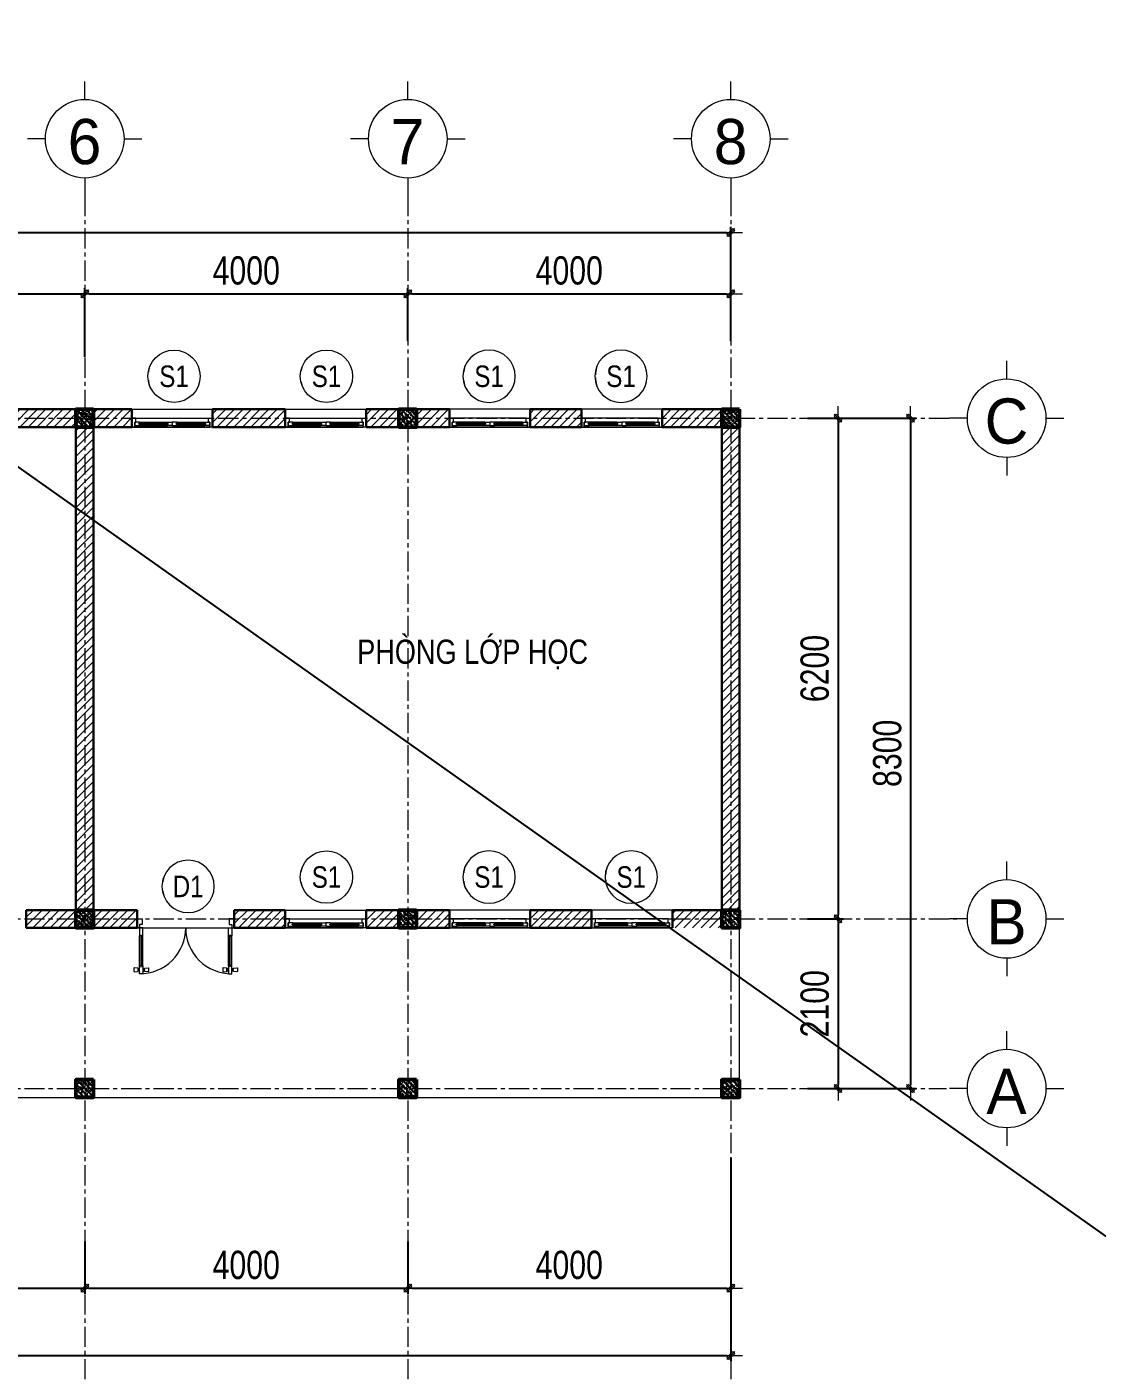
# Model space of a CAD drawing. Header units: millimetres. Extents: x 5243337 to 5938936, y 490824 to 785930.
# Drawn here: x 5713210 to 5726463, y 648536 to 665179 of the extents above; entities that cross this region are included whole.
import ezdxf
from ezdxf.enums import TextEntityAlignment as Align

# ---------------------------------------------------------------- set-up
doc = ezdxf.new("R2010")
doc.units = ezdxf.units.MM
doc.header["$MEASUREMENT"] = 0
doc.header["$PDMODE"] = 32
doc.linetypes.add('ACAD_ISO07W100', pattern=[3, 0, -3])
doc.linetypes.add('CENTER', pattern=[2, 1.25, -0.25, 0.25, -0.25])
doc.layers.get('0').update_dxf_attribs({"lineweight": 0})
doc.layers.get('Defpoints').update_dxf_attribs({"lineweight": 0})
for name, color, linetype, lineweight in [('0.15_Cua', 144, 'Continuous', 15), ('A-WIPEOUT', 254, 'ACAD_ISO07W100', 0), ('cat1', 30, 'Continuous', 50), ('dim', 144, 'Continuous', 13), ('hatch1', 136, 'Continuous', 9), ('LC Dim', 8, 'Continuous', 18), ('LC ISO', 153, 'Continuous', 13), ('LC Net dam 1', 30, 'Continuous', 30), ('LC Net manh', 9, 'Continuous', 5), ('LC Text2', 7, 'Continuous', 25), ('manh1', 67, 'Continuous', 13), ('text', 1, 'Continuous', 20), ('thay1', 63, 'Continuous', 18), ('truc', 76, 'CENTER', 9)]:
    doc.layers.add(name, color=color, linetype=linetype, lineweight=lineweight)
doc.layers.add('KCS_Plotter', color=11, linetype='Continuous', plot=False)
doc.layers.add('KICHTHUOC', color=9, linetype='Continuous')
doc.styles.add('EG Hai', font='VHAVANB.TTF')
doc.styles.add('General text 2', font='arial.ttf')
doc.styles.add('HOATBIF', font='hoatbif.shx', dxfattribs={"width": 0.8})
doc.styles.add('T2', font='VHARIAL.TTF', dxfattribs={"width": 0.8})
doc.dimstyles.new('1-100', dxfattribs={"dimscale": 100, "dimtxt": 2.5, "dimasz": 0.35, "dimexe": 0.5, "dimexo": 0, "dimgap": 0.8, "dimtad": 1, "dimdec": 0, "dimzin": 0, "dimdsep": 46, "dimtxsty": 'HOATBIF', "dimblk1": 'DOT', "dimblk2": 'DOT', "dimsah": 1, "dimcen": -1, "dimdle": 1, "dimclrd": 256, "dimclre": 256, "dimclrt": 4, "dimadec": 3, "dimazin": 2, "dimtfac": 0.333333, "dimtdec": 0, "dimtix": 1, "dimtmove": 2, "dimatfit": 3, "dimldrblk": 'DOT', "dimfxl": 1, "dimtvp": 0.833333, "dimtolj": 1, "dimtzin": 0, "dimarcsym": 0})
pattern_1 = [(45, (-21012.93, -22090.29), (-53.0330086, 53.0330086), [])]

# ---------------------------------------------------------------- blocks, each defined once
blk = doc.blocks.new('c220')
at = {"layer": 'hatch1'}
h = blk.add_hatch(dxfattribs=at)
h.set_pattern_fill('VATLIEU04', color=256, scale=10, pattern_type=2)
h.set_pattern_definition([(50, (-5272447.8, -640396.75), (71.72601826, -6.2752135), [7.5, -82.5]), (355, (-5272447.8, -640396.75), (-13.8751334, 75.2192134), [6, -66]), (100.4514, (-5272441.82, -640397.274), (57.8509382, 68.9439542), [6.374019, -70.1142112]), (46.1842, (-5272447.8, -640376.75), (106.7241049, -16.5519014), [11.25, -123.75]), (96.6356, (-5272438.9, -640378.13), (93.4662706, 97.411787), [9.5610288, -105.1713]), (351.1842, (-5272447.8, -640376.75), (93.4661945, 97.41186), [9, -99]), (21, (-5272437.8, -640381.75), (59.6907052, -40.26188907), [7.5, -82.5]), (326, (-5272437.8, -640381.75), (24.3315332, 72.5150045), [6, -66]), (71.4514, (-5272432.825, -640385.11), (84.0222629, 32.2530497), [6.374019, -70.1142112]), (37.5, (-5272447.8, -640396.752), (1.21598553, 33.28938538), [0, -65.2, 0, -67, 0, -66.25]), (7.5, (-5272447.8, -640396.75), (26.30695374, 39.4411712), [0, -38.2, 0, -63.7, 0, -25.25]), (327.5, (-5272470.1, -640396.752), (53.38224362, -2.25548717), [0, -25, 0, -78, 0, -103.5]), (317.5, (-5272480.1, -640396.75), (58.31861693, 10.01049823), [0, -32.5, 0, -51.8, 0, -73.5]), (45, (-5272447.8, -640396.75), (-30.0520382, 30.0520382), []), (45, (-5272447.8, -640384.5), (-30.0520382, 30.0520382), [])])
h.paths.add_polyline_path([(110, -110), (-110, -110), (-110, 110), (110, 110)])
at = {"layer": 'cat1'}
blk.add_lwpolyline([(110, -110), (-110, -110), (-110, 110), (110, 110)], close=True, dxfattribs=at)
blk = doc.blocks.new('DOT')
at = {"layer": 'dim'}
for p, q in [((-3, 0), (3, 0)), ((-1, -1), (1, 1))]:
    blk.add_line(p, q, dxfattribs=at)
blk.add_lwpolyline([(0.5, 1), (-1, -0.5), (-0.5, -1), (1, 0.5)], close=True, dxfattribs=at)
blk = doc.blocks.new('*D773')
at = {"layer": 'Defpoints', "color": 0, "ltscale": 300, "transparency": 16777216}
for p in [(5722876, 660335), (5722876, 654135), (5723254, 654135)]:
    blk.add_point(p, dxfattribs=at)
at = {"layer": 'LC Dim', "lineweight": -2, "ltscale": 300, "transparency": 16777216}
for p, q in [((5722876, 660335), (5723324, 660335)), ((5723254, 660286), (5723254, 654184)), ((5722876, 654135), (5723324, 654135))]:
    blk.add_line(p, q, dxfattribs=at)
at = {"layer": 'LC Dim', "lineweight": -2, "ltscale": 300, "transparency": 16777216, "xscale": 49, "yscale": 49, "zscale": 49}
for p, rotation in [((5723254, 660335), 90), ((5723254, 654135), 270)]:
    blk.add_blockref('DOT', p, dxfattribs=dict(at, rotation=rotation))
at = {"layer": 'LC Dim', "color": 4, "ltscale": 300, "transparency": 16777216, "insert": (5722967, 657235), "char_height": 350, "attachment_point": 5, "rotation": 90, "style": 'HOATBIF'}
blk.add_mtext('\\A1;6200', dxfattribs=at)
blk = doc.blocks.new('_Dot')
at = {"color": 0, "linetype": 'ByBlock', "lineweight": -2}
blk.add_line((-0.5, 0), (-1, 0), dxfattribs=at)
at = {"color": 0, "linetype": 'ByBlock', "const_width": 0.5}
blk.add_lwpolyline([(-0.25, 0, 1), (0.25, 0, 1)], format="xyb", close=True, dxfattribs=at)
blk = doc.blocks.new('*D774')
at = {"layer": 'Defpoints', "color": 0, "ltscale": 300, "transparency": 16777216}
for p in [(5722876, 654135), (5722876, 652035), (5723254, 652035)]:
    blk.add_point(p, dxfattribs=at)
at = {"layer": 'LC Dim', "lineweight": -2, "ltscale": 300, "transparency": 16777216}
for p, q in [((5722876, 654135), (5723324, 654135)), ((5723254, 654086), (5723254, 652084)), ((5722876, 652035), (5723324, 652035))]:
    blk.add_line(p, q, dxfattribs=at)
at = {"layer": 'LC Dim', "lineweight": -2, "ltscale": 300, "transparency": 16777216, "xscale": 49, "yscale": 49, "zscale": 49}
for p, rotation in [((5723254, 654135), 90), ((5723254, 652035), 270)]:
    blk.add_blockref('DOT', p, dxfattribs=dict(at, rotation=rotation))
at = {"layer": 'LC Dim', "color": 4, "ltscale": 300, "transparency": 16777216, "insert": (5722967, 653085), "char_height": 350, "attachment_point": 5, "rotation": 90, "style": 'HOATBIF'}
blk.add_mtext('\\A1;2100', dxfattribs=at)
blk = doc.blocks.new('*D775')
at = {"layer": 'Defpoints', "color": 0, "ltscale": 300, "transparency": 16777216}
for p in [(5722876, 660335), (5722876, 652035), (5724152, 652035)]:
    blk.add_point(p, dxfattribs=at)
at = {"layer": 'LC Dim', "lineweight": -2, "ltscale": 300, "transparency": 16777216}
for p, q in [((5722876, 660335), (5724222, 660335)), ((5724152, 660286), (5724152, 652084)), ((5722876, 652035), (5724222, 652035))]:
    blk.add_line(p, q, dxfattribs=at)
at = {"layer": 'LC Dim', "lineweight": -2, "ltscale": 300, "transparency": 16777216, "xscale": 49, "yscale": 49, "zscale": 49}
for p, rotation in [((5724152, 660335), 90), ((5724152, 652035), 270)]:
    blk.add_blockref('DOT', p, dxfattribs=dict(at, rotation=rotation))
at = {"layer": 'LC Dim', "color": 4, "ltscale": 300, "transparency": 16777216, "insert": (5723865, 656185), "char_height": 350, "attachment_point": 5, "rotation": 90, "style": 'HOATBIF'}
blk.add_mtext('\\A1;8300', dxfattribs=at)
blk = doc.blocks.new('*D776')
at = {"layer": 'Defpoints', "color": 0, "ltscale": 300, "transparency": 16777216}
for p in [(5721926, 662634), (5693926, 661389), (5721926, 661389)]:
    blk.add_point(p, dxfattribs=at)
at = {"layer": 'LC Dim', "lineweight": -2, "ltscale": 300, "transparency": 16777216}
for p, q in [((5693926, 661389), (5693926, 662704)), ((5693975, 662634), (5721877, 662634)), ((5721926, 661389), (5721926, 662704))]:
    blk.add_line(p, q, dxfattribs=at)
at = {"layer": 'LC Dim', "lineweight": -2, "ltscale": 300, "transparency": 16777216, "xscale": 49, "yscale": 49, "zscale": 49, "rotation": 180}
blk.add_blockref('DOT', (5693926, 662634), dxfattribs=at)
at = {"layer": 'LC Dim', "lineweight": -2, "ltscale": 300, "transparency": 16777216, "xscale": 49, "yscale": 49, "zscale": 49}
blk.add_blockref('DOT', (5721926, 662634), dxfattribs=at)
at = {"layer": 'LC Dim', "color": 4, "ltscale": 300, "transparency": 16777216, "insert": (5707926, 662921), "char_height": 350, "attachment_point": 5, "style": 'HOATBIF'}
blk.add_mtext('\\A1;28000', dxfattribs=at)
blk = doc.blocks.new('*D779')
at = {"layer": 'Defpoints', "color": 0, "ltscale": 300, "transparency": 16777216}
for p in [(5713926, 661875), (5709926, 661096), (5713926, 661096)]:
    blk.add_point(p, dxfattribs=at)
at = {"layer": 'LC Dim', "lineweight": -2, "ltscale": 300, "transparency": 16777216}
for p, q in [((5709926, 661096), (5709926, 661945)), ((5713926, 661096), (5713926, 661945)), ((5709975, 661875), (5713877, 661875))]:
    blk.add_line(p, q, dxfattribs=at)
at = {"layer": 'LC Dim', "lineweight": -2, "ltscale": 300, "transparency": 16777216, "xscale": 49, "yscale": 49, "zscale": 49, "rotation": 180}
blk.add_blockref('DOT', (5709926, 661875), dxfattribs=at)
at = {"layer": 'LC Dim', "lineweight": -2, "ltscale": 300, "transparency": 16777216, "xscale": 49, "yscale": 49, "zscale": 49}
blk.add_blockref('DOT', (5713926, 661875), dxfattribs=at)
at = {"layer": 'LC Dim', "color": 4, "ltscale": 300, "transparency": 16777216, "insert": (5711926, 662162), "char_height": 350, "attachment_point": 5, "style": 'HOATBIF'}
blk.add_mtext('\\A1;4000', dxfattribs=at)
blk = doc.blocks.new('*D780')
at = {"layer": 'Defpoints', "color": 0, "ltscale": 300, "transparency": 16777216}
for p in [(5717926, 661875), (5717926, 661292), (5713926, 661096)]:
    blk.add_point(p, dxfattribs=at)
at = {"layer": 'LC Dim', "lineweight": -2, "ltscale": 300, "transparency": 16777216}
for p, q in [((5713926, 661096), (5713926, 661945)), ((5717926, 661292), (5717926, 661945)), ((5713975, 661875), (5717877, 661875))]:
    blk.add_line(p, q, dxfattribs=at)
at = {"layer": 'LC Dim', "lineweight": -2, "ltscale": 300, "transparency": 16777216, "xscale": 49, "yscale": 49, "zscale": 49, "rotation": 180}
blk.add_blockref('DOT', (5713926, 661875), dxfattribs=at)
at = {"layer": 'LC Dim', "lineweight": -2, "ltscale": 300, "transparency": 16777216, "xscale": 49, "yscale": 49, "zscale": 49}
blk.add_blockref('DOT', (5717926, 661875), dxfattribs=at)
at = {"layer": 'LC Dim', "color": 4, "ltscale": 300, "transparency": 16777216, "insert": (5715926, 662162), "char_height": 350, "attachment_point": 5, "style": 'HOATBIF'}
blk.add_mtext('\\A1;4000', dxfattribs=at)
blk = doc.blocks.new('*D781')
at = {"layer": 'Defpoints', "color": 0, "ltscale": 300, "transparency": 16777216}
for p in [(5721926, 661875), (5717926, 661292), (5721926, 661292)]:
    blk.add_point(p, dxfattribs=at)
at = {"layer": 'LC Dim', "lineweight": -2, "ltscale": 300, "transparency": 16777216}
for p, q in [((5717926, 661292), (5717926, 661945)), ((5721926, 661292), (5721926, 661945)), ((5717975, 661875), (5721877, 661875))]:
    blk.add_line(p, q, dxfattribs=at)
at = {"layer": 'LC Dim', "lineweight": -2, "ltscale": 300, "transparency": 16777216, "xscale": 49, "yscale": 49, "zscale": 49, "rotation": 180}
blk.add_blockref('DOT', (5717926, 661875), dxfattribs=at)
at = {"layer": 'LC Dim', "lineweight": -2, "ltscale": 300, "transparency": 16777216, "xscale": 49, "yscale": 49, "zscale": 49}
blk.add_blockref('DOT', (5721926, 661875), dxfattribs=at)
at = {"layer": 'LC Dim', "color": 4, "ltscale": 300, "transparency": 16777216, "insert": (5719926, 662162), "char_height": 350, "attachment_point": 5, "style": 'HOATBIF'}
blk.add_mtext('\\A1;4000', dxfattribs=at)
blk = doc.blocks.new('TTRUC')
at = {"layer": 'LC ISO'}
for p, q in [((0, 6.95), (0, 10.13)), ((-6.95, 0), (-10.13, 0)), ((6.95, 0), (10.13, 0)), ((0, -6.95), (0, -10.13))]:
    blk.add_line(p, q, dxfattribs=at)
at = {"layer": 'LC Net manh'}
blk.add_circle((0, 0), 6.95, dxfattribs=at)
blk = doc.blocks.new('*D786')
at = {"layer": 'Defpoints', "color": 0, "transparency": 16777216}
for p in [(5709926, 651225), (5713926, 650142), (5713926, 649562)]:
    blk.add_point(p, dxfattribs=at)
at = {"layer": 'LC Dim', "lineweight": -2, "transparency": 16777216}
for p, q in [((5709926, 651225), (5709926, 649492)), ((5713926, 650142), (5713926, 649492)), ((5709975, 649562), (5713877, 649562))]:
    blk.add_line(p, q, dxfattribs=at)
at = {"layer": 'LC Dim', "lineweight": -2, "transparency": 16777216, "xscale": 49, "yscale": 49, "zscale": 49, "rotation": 180}
blk.add_blockref('DOT', (5709926, 649562), dxfattribs=at)
at = {"layer": 'LC Dim', "lineweight": -2, "transparency": 16777216, "xscale": 49, "yscale": 49, "zscale": 49}
blk.add_blockref('DOT', (5713926, 649562), dxfattribs=at)
at = {"layer": 'LC Dim', "color": 4, "transparency": 16777216, "insert": (5711926, 649849), "char_height": 350, "attachment_point": 5, "style": 'HOATBIF'}
blk.add_mtext('\\A1;4000', dxfattribs=at)
blk = doc.blocks.new('*D787')
at = {"layer": 'Defpoints', "color": 0, "transparency": 16777216}
for p in [(5713926, 650142), (5717926, 650142), (5717926, 649562)]:
    blk.add_point(p, dxfattribs=at)
at = {"layer": 'LC Dim', "lineweight": -2, "transparency": 16777216}
for p, q in [((5713926, 650142), (5713926, 649492)), ((5717926, 650142), (5717926, 649492)), ((5713975, 649562), (5717877, 649562))]:
    blk.add_line(p, q, dxfattribs=at)
at = {"layer": 'LC Dim', "lineweight": -2, "transparency": 16777216, "xscale": 49, "yscale": 49, "zscale": 49, "rotation": 180}
blk.add_blockref('DOT', (5713926, 649562), dxfattribs=at)
at = {"layer": 'LC Dim', "lineweight": -2, "transparency": 16777216, "xscale": 49, "yscale": 49, "zscale": 49}
blk.add_blockref('DOT', (5717926, 649562), dxfattribs=at)
at = {"layer": 'LC Dim', "color": 4, "transparency": 16777216, "insert": (5715926, 649849), "char_height": 350, "attachment_point": 5, "style": 'HOATBIF'}
blk.add_mtext('\\A1;4000', dxfattribs=at)
blk = doc.blocks.new('*D788')
at = {"layer": 'Defpoints', "color": 0, "transparency": 16777216}
for p in [(5721926, 651177), (5717926, 650142), (5721926, 649562)]:
    blk.add_point(p, dxfattribs=at)
at = {"layer": 'LC Dim', "lineweight": -2, "transparency": 16777216}
for p, q in [((5721926, 651177), (5721926, 649492)), ((5717926, 650142), (5717926, 649492)), ((5717975, 649562), (5721877, 649562))]:
    blk.add_line(p, q, dxfattribs=at)
at = {"layer": 'LC Dim', "lineweight": -2, "transparency": 16777216, "xscale": 49, "yscale": 49, "zscale": 49, "rotation": 180}
blk.add_blockref('DOT', (5717926, 649562), dxfattribs=at)
at = {"layer": 'LC Dim', "lineweight": -2, "transparency": 16777216, "xscale": 49, "yscale": 49, "zscale": 49}
blk.add_blockref('DOT', (5721926, 649562), dxfattribs=at)
at = {"layer": 'LC Dim', "color": 4, "transparency": 16777216, "insert": (5719926, 649849), "char_height": 350, "attachment_point": 5, "style": 'HOATBIF'}
blk.add_mtext('\\A1;4000', dxfattribs=at)
blk = doc.blocks.new('*D789')
at = {"layer": 'Defpoints', "color": 0, "transparency": 16777216}
for p in [(5693926, 650101), (5721926, 650101), (5721926, 648728)]:
    blk.add_point(p, dxfattribs=at)
at = {"layer": 'LC Dim', "lineweight": -2, "transparency": 16777216}
for p, q in [((5693926, 650101), (5693926, 648658)), ((5721926, 650101), (5721926, 648658)), ((5693975, 648728), (5721877, 648728))]:
    blk.add_line(p, q, dxfattribs=at)
at = {"layer": 'LC Dim', "lineweight": -2, "transparency": 16777216, "xscale": 49, "yscale": 49, "zscale": 49, "rotation": 180}
blk.add_blockref('DOT', (5693926, 648728), dxfattribs=at)
at = {"layer": 'LC Dim', "lineweight": -2, "transparency": 16777216, "xscale": 49, "yscale": 49, "zscale": 49}
blk.add_blockref('DOT', (5721926, 648728), dxfattribs=at)
at = {"layer": 'LC Dim', "color": 4, "transparency": 16777216, "insert": (5707926, 649015), "char_height": 350, "attachment_point": 5, "style": 'HOATBIF'}
blk.add_mtext('\\A1;28000', dxfattribs=at)
blk = doc.blocks.new('*U62')
for p, q in [((35, 0), (965, 0)), ((50, -110), (950, -110)), ((560, -20), (905, -20)), ((560, -60), (905, -60))]:
    blk.add_line(p, q)
at = {"color": 8, "lineweight": 5}
for p, q in [((95, -20), (440, -20)), ((95, -35), (440, -35)), ((95, -45), (440, -45)), ((95, -60), (440, -60)), ((560, -20), (905, -20)), ((560, -35), (905, -35)), ((560, -45), (905, -45)), ((560, -60), (905, -60))]:
    blk.add_line(p, q, dxfattribs=at)
for points in [[(0, 0), (35, 0), (35, -60), (50, -60), (50, -110), (0, -110), (0, 0)], [(1000, 0), (965, 0), (965, -60), (950, -60), (950, -110), (1000, -110), (1000, 0)], [(560, -45), (560, -60), (500, -60), (500, -20), (560, -20), (560, -35), (550, -35), (550, -45), (560, -45)], [(905, -45), (905, -60), (965, -60), (965, -20), (905, -20), (905, -35), (915, -35), (915, -45), (905, -45)]]:
    blk.add_lwpolyline(points)
for points in [[(35, -20), (95, -20), (95, -35), (85, -35), (85, -45), (95, -45), (95, -60), (35, -60)], [(500, -20), (440, -20), (440, -35), (450, -35), (450, -45), (440, -45), (440, -60), (500, -60)]]:
    blk.add_lwpolyline(points, close=True)
for points in [[(95, -29, -0.312187), (102, -35, -0.312187)], [(95, -51, 0.312187), (102, -45, 0.312187)], [(440, -29, 0.312187), (433, -35, 0.312187)], [(440, -51, -0.312187), (433, -45, -0.312187)]]:
    blk.add_lwpolyline(points, format="xyb", dxfattribs=at)
for centre, start, end in [((559, -37), 14.2151, 83.5658), ((559, -43), 276.4342, 345.7849), ((906, -37), 96.4342, 165.7849), ((906, -43), 194.2151, 263.5658)]:
    blk.add_arc(centre, 8.25, start, end, dxfattribs=at)
blk = doc.blocks.new('*U58')
for p, q in [((30, -469), (30, -100)), ((70, -469), (70, -100)), ((1130, -469), (1130, -100)), ((1170, -469), (1170, -100))]:
    blk.add_line(p, q)
at = {"color": 8, "lineweight": 9}
for p, q in [((48, -479), (48, -90)), ((52, -479), (52, -90)), ((1148, -479), (1148, -90)), ((1152, -479), (1152, -90))]:
    blk.add_line(p, q, dxfattribs=at)
for points in [[(30, 0), (0, 0), (0, 110), (60, 110), (60, 40), (30, 40), (30, 0)], [(55, -100), (70, -100), (70, 0), (30, 0), (30, -100), (45, -100), (45, -90), (55, -90), (55, -100)], [(1145, -100), (1130, -100), (1130, 0), (1170, 0), (1170, -100), (1155, -100), (1155, -90), (1145, -90), (1145, -100)], [(1170, 0), (1200, 0), (1200, 110), (1140, 110), (1140, 40), (1170, 40), (1170, 0)], [(55, -469), (70, -469), (70, -569), (30, -569), (30, -469), (45, -469), (45, -479), (55, -479), (55, -469)], [(1145, -469), (1130, -469), (1130, -569), (1170, -569), (1170, -469), (1155, -469), (1155, -479), (1145, -479), (1145, -469)], [(20, -514), (10, -514), (10, -524), (20, -524)], [(80, -514), (90, -514), (90, -524), (80, -524)], [(1120, -514), (1110, -514), (1110, -524), (1120, -524)], [(1180, -514), (1190, -514), (1190, -524), (1180, -524)]]:
    blk.add_lwpolyline(points)
for points in [[(5, -498), (-35, -494, 0.443716), (-40, -499), (-40, -538, 0.443716), (-35, -543), (5, -539, 0.385314), (10, -534), (10, -503, 0.385314)], [(95, -498), (135, -494, -0.443716), (140, -499), (140, -538, -0.443716), (135, -543), (95, -539, -0.385314), (90, -534), (90, -503, -0.385314)], [(1105, -498), (1065, -494, 0.443716), (1060, -499), (1060, -538, 0.443716), (1065, -543), (1105, -539, 0.385314), (1110, -534), (1110, -503, 0.385314)], [(1195, -498), (1235, -494, -0.443716), (1240, -499), (1240, -538, -0.443716), (1235, -543), (1195, -539, -0.385314), (1190, -534), (1190, -503, -0.385314)]]:
    blk.add_lwpolyline(points, format="xyb", close=True)
at = {"color": 8, "lineweight": 5}
for centre, start, end in [((32, -1), 269.7667, 0.0919), ((1168, -1), 179.9081, 270.2333)]:
    blk.add_arc(centre, 568, start, end, dxfattribs=at)
at = {"color": 8, "lineweight": 9}
for centre, start, end in [((47, -99), 186.4342, 273.2898), ((53, -99), 266.7102, 353.5658), ((1147, -99), 186.4342, 273.2898), ((1153, -99), 266.7102, 353.5658), ((47, -470), 86.7102, 173.5658), ((53, -470), 6.4342, 93.2898), ((1147, -470), 86.7102, 173.5658), ((1153, -470), 6.4342, 93.2898)]:
    blk.add_arc(centre, 8.25, start, end, dxfattribs=at)
for centre, start, end in [((70, -519), 143.1301, 216.8699), ((30, -519), 323.1301, 36.8699), ((1170, -519), 143.1301, 216.8699), ((1130, -519), 323.1301, 36.8699)]:
    blk.add_arc(centre, 50, start, end)
blk = doc.blocks.new('*U19')
at = {"layer": 'A-WIPEOUT'}
blk.add_lwpolyline([(0, 4.25), (-2.5, 3.44), (-4.04, 1.31), (-4.04, -1.31), (-2.5, -3.44), (0, -4.25), (2.5, -3.44), (4.04, -1.31), (4.04, 1.31), (2.5, 3.44)], close=True, dxfattribs=at)
blk.add_wipeout([(0, 4.25), (-2.5, 3.44), (-4.04, 1.31), (-4.04, -1.31), (-2.5, -3.44), (0, -4.25), (2.5, -3.44), (4.04, -1.31), (4.04, 1.31), (2.5, 3.44)]).dxf.layer = 'A-WIPEOUT'
blk.add_circle((0, 0), 4.25)
at = {"layer": 'text', "style": 'General text 2', "width": 0.8, "flags": 8}
blk.add_attdef('SYMBOL', text='', height=3.5, dxfattribs=at).set_placement((0, 0), align=Align.MIDDLE_CENTER)

msp = doc.modelspace()

# ---------------------------------------------------------------- hatches: boundary and pattern name
at = {"layer": 'hatch1'}
h = msp.add_hatch(dxfattribs=at)
h.set_pattern_fill('ANSI31', color=256, scale=600)
h.set_pattern_definition(pattern_1)
h.paths.add_polyline_path([(5705816.1, 660444.7), (5702036.1, 660444.7), (5702036.1, 660224.7), (5705816.1, 660224.7)])
h.paths.add_polyline_path([(5706036.1, 660444.7), (5705816.1, 660444.7), (5705816.1, 660224.7), (5705816.1, 654024.7), (5706036.1, 654024.7)])
h.paths.add_polyline_path([(5706510.1, 660444.7), (5706036.1, 660444.7), (5706036.1, 660224.7), (5706510.1, 660224.7)])
h.paths.add_polyline_path([(5708410.1, 660444.7), (5707510.1, 660444.7), (5707510.1, 660224.7), (5708410.1, 660224.7)])
h.paths.add_polyline_path([(5710442.1, 660444.7), (5709410.1, 660444.7), (5709410.1, 660224.7), (5710442.1, 660224.7)])
h.paths.add_polyline_path([(5700076.1, 660444.7), (5699442.1, 660444.7), (5699442.1, 660224.7), (5700076.1, 660224.7)])
h.paths.add_polyline_path([(5701816.1, 660444.7), (5701076.1, 660444.7), (5701076.1, 660224.7), (5701816.1, 660224.7)])
h.paths.add_polyline_path([(5698442.1, 660444.7), (5697410.1, 660444.7), (5697410.1, 660224.7), (5698442.1, 660224.7)])
h.paths.add_polyline_path([(5696410.1, 660444.7), (5695510.1, 660444.7), (5695510.1, 660224.7), (5696410.1, 660224.7)])
h.paths.add_polyline_path([(5694510.1, 660444.7), (5693816.1, 660444.7), (5693816.1, 654024.7), (5694510.1, 654024.7), (5694510.1, 654244.7), (5694036.1, 654244.7), (5694036.1, 660224.7), (5694510.1, 660224.7)])
h.paths.add_polyline_path([(5696410.1, 654244.7), (5695510.1, 654244.7), (5695510.1, 654024.7), (5696410.1, 654024.7)])
h.paths.add_polyline_path([(5698442.1, 654244.7), (5697410.1, 654244.7), (5697410.1, 654024.7), (5698442.1, 654024.7)])
h.paths.add_polyline_path([(5700076.1, 654244.7), (5699442.1, 654244.7), (5699442.1, 654024.7), (5700076.1, 654024.7)])
h.paths.add_polyline_path([(5701816.1, 654244.7), (5701276.1, 654244.7), (5701276.1, 654024.7), (5701816.1, 654024.7)])
h.paths.add_polyline_path([(5706576.1, 654244.7), (5706036.1, 654244.7), (5706036.1, 654024.7), (5706576.1, 654024.7)])
h.paths.add_polyline_path([(5708410.1, 654244.7), (5707776.1, 654244.7), (5707776.1, 654024.7), (5708410.1, 654024.7)])
h.paths.add_polyline_path([(5710442.1, 654244.7), (5709410.1, 654244.7), (5709410.1, 654024.7), (5710442.1, 654024.7)])
h.paths.add_polyline_path([(5712202.6, 654244.7), (5711442.1, 654244.7), (5711442.1, 654024.7), (5712202.6, 654024.7)])
h.paths.add_polyline_path([(5713816.1, 654244.7), (5713202.6, 654244.7), (5713202.6, 654024.7), (5713816.1, 654024.7)])
h.paths.add_polyline_path([(5714576.1, 654244.7), (5714036.1, 654244.7), (5714036.1, 654024.7), (5714576.1, 654024.7)])
h.paths.add_polyline_path([(5714036.1, 660444.7), (5713816.1, 660444.7), (5713816.1, 660224.7), (5713816.1, 654024.7), (5714036.1, 654024.7)])
h.paths.add_polyline_path([(5716410.1, 654244.7), (5715776.1, 654244.7), (5715776.1, 654024.7), (5716410.1, 654024.7)])
h.paths.add_polyline_path([(5718442.1, 654244.7), (5717410.1, 654244.7), (5717410.1, 654024.7), (5718442.1, 654024.7)])
h.paths.add_polyline_path([(5720202.6, 654244.7), (5719442.1, 654244.7), (5719442.1, 654024.7), (5720202.6, 654024.7)])
h.paths.add_polyline_path([(5721816.1, 654244.7), (5721202.6, 654244.7), (5721202.6, 654024.7), (5721816.1, 654024.7)])
h.paths.add_polyline_path([(5721816.1, 660444.7), (5721076.1, 660444.7), (5721076.1, 660224.7), (5721816.1, 660224.7)])
h.paths.add_polyline_path([(5720076.1, 660444.7), (5719442.1, 660444.7), (5719442.1, 660224.7), (5720076.1, 660224.7)])
h.paths.add_polyline_path([(5718442.1, 660444.7), (5717410.1, 660444.7), (5717410.1, 660224.7), (5718442.1, 660224.7)])
h.paths.add_polyline_path([(5716410.1, 660444.7), (5715510.1, 660444.7), (5715510.1, 660224.7), (5716410.1, 660224.7)])
h.paths.add_polyline_path([(5714510.1, 660444.7), (5714036.1, 660444.7), (5714036.1, 660224.7), (5714510.1, 660224.7)])
h.paths.add_polyline_path([(5713816.1, 660444.7), (5713076.1, 660444.7), (5713076.1, 660224.7), (5713816.1, 660224.7)])
h.paths.add_polyline_path([(5712076.1, 660444.7), (5711442.1, 660444.7), (5711442.1, 660224.7), (5712076.1, 660224.7)])
h = msp.add_hatch(dxfattribs=at)
h.set_pattern_fill('ANSI31', color=256, scale=600)
h.set_pattern_definition(pattern_1)
h.paths.add_polyline_path([(5722036.1, 660224.7), (5721816.1, 660224.7), (5721816.1, 654244.7), (5722036.1, 654244.7)])

# ---------------------------------------------------------------- linework, layer by layer
at = {"layer": 'LC Net dam 1'}
for p, q in [((5713816.1, 654024.7), (5713816.1, 660444.7)), ((5713816.1, 660444.7), (5714510.1, 660444.7)), ((5714036.1, 654024.7), (5714036.1, 660444.7)), ((5714510.1, 660444.7), (5714510.1, 660224.7)), ((5715510.1, 660444.7), (5716410.1, 660444.7)), ((5715510.1, 660444.7), (5715510.1, 660224.7)), ((5715776.1, 660444.7), (5716410.1, 660444.7)), ((5716410.1, 660444.7), (5716410.1, 660224.7)), ((5717410.1, 660444.7), (5718442.1, 660444.7)), ((5717410.1, 660444.7), (5717410.1, 660224.7)), ((5718442.1, 660444.7), (5718442.1, 660224.7)), ((5719442.1, 660444.7), (5720076.1, 660444.7)), ((5719442.1, 660444.7), (5720076.1, 660444.7)), ((5719442.1, 660444.7), (5719442.1, 660224.7)), ((5720076.1, 660444.7), (5720076.1, 660224.7)), ((5720076.1, 660444.7), (5720076.1, 660224.7)), ((5721076.1, 660444.7), (5721076.1, 660224.7)), ((5721816.1, 654024.7), (5721816.1, 660444.7)), ((5714036.1, 660224.7), (5714510.1, 660224.7)), ((5715510.1, 660224.7), (5716410.1, 660224.7)), ((5715776.1, 660224.7), (5716410.1, 660224.7)), ((5717410.1, 660224.7), (5718442.1, 660224.7)), ((5719442.1, 660224.7), (5720076.1, 660224.7)), ((5719442.1, 660224.7), (5720076.1, 660224.7)), ((5714036.1, 654244.7), (5714576.1, 654244.7)), ((5714576.1, 654024.7), (5714576.1, 654244.7)), ((5715776.1, 654244.7), (5716410.1, 654244.7)), ((5715776.1, 654244.7), (5715776.1, 654024.7)), ((5716410.1, 654244.7), (5716410.1, 654024.7)), ((5717410.1, 654244.7), (5718442.1, 654244.7)), ((5717410.1, 654244.7), (5717410.1, 654024.7)), ((5718442.1, 654244.7), (5718442.1, 654024.7)), ((5719442.1, 654244.7), (5720202.6, 654244.7)), ((5719442.1, 654244.7), (5719442.1, 654024.7)), ((5720202.6, 654244.7), (5720202.6, 654024.7)), ((5721202.6, 654244.7), (5721202.6, 654024.7)), ((5713816.1, 654024.7), (5714576.1, 654024.7)), ((5715776.1, 654024.7), (5716410.1, 654024.7)), ((5717410.1, 654024.7), (5718442.1, 654024.7)), ((5719442.1, 654024.7), (5720202.6, 654024.7))]:
    msp.add_line(p, q, dxfattribs=at)
for points in [[(5713076.1, 660444.7), (5713816.1, 660444.7), (5713816.1, 660224.7), (5713076.1, 660224.7)], [(5721076.1, 660444.7), (5721816.1, 660444.7), (5721816.1, 660224.7), (5721076.1, 660224.7)], [(5713202.6, 654244.7), (5713816.1, 654244.7), (5713816.1, 654024.7), (5713202.6, 654024.7)]]:
    msp.add_lwpolyline(points, close=True, dxfattribs=at)
msp.add_lwpolyline([(5721202.6, 654244.7), (5722036.1, 654244.7), (5722036.1, 660444.7)], dxfattribs=at)
at = {"layer": 'manh1'}
msp.add_line((5714576.1, 654024.7), (5715776.1, 654024.7), dxfattribs=at)
at = {"layer": 'thay1'}
for p, q in [((5722036.1, 651924.7), (5722036.1, 654024.7)), ((5693816.1, 651924.7), (5722036.1, 651924.7))]:
    msp.add_line(p, q, dxfattribs=at)
for points in [[(5714510.1, 660444.7), (5715510.1, 660444.7), (5715510.1, 660224.7), (5714510.1, 660224.7)], [(5716410.1, 660444.7), (5717410.1, 660444.7), (5717410.1, 660224.7), (5716410.1, 660224.7)], [(5719442.1, 660444.7), (5718442.1, 660444.7), (5718442.1, 660224.7), (5719442.1, 660224.7)], [(5721076.1, 660444.7), (5720076.1, 660444.7), (5720076.1, 660224.7), (5721076.1, 660224.7)], [(5716410.1, 654244.7), (5717410.1, 654244.7), (5717410.1, 654024.7), (5716410.1, 654024.7)], [(5719442.1, 654244.7), (5718442.1, 654244.7), (5718442.1, 654024.7), (5719442.1, 654024.7)], [(5721202.6, 654244.7), (5720202.6, 654244.7), (5720202.6, 654024.7), (5721202.6, 654024.7)]]:
    msp.add_lwpolyline(points, close=True, dxfattribs=at)
at = {"layer": 'truc', "ltscale": 200}
for p, q in [((5713926.1, 663085.6), (5713926.1, 648414.1)), ((5717926.1, 663085.6), (5717926.1, 648414.1)), ((5721926.1, 663085.6), (5721926.1, 648414.1)), ((5691979.2, 660334.7), (5724633.7, 660334.7)), ((5691979.2, 654134.7), (5724725.7, 654134.7)), ((5691979.2, 652034.7), (5724598.2, 652034.7))]:
    msp.add_line(p, q, dxfattribs=at)

# ---------------------------------------------------------------- block references
at = {"layer": '0.15_Cua', "xscale": -1, "rotation": 180}
for p in [(5714510.1, 660224.7), (5716410.1, 660224.7), (5716410.1, 654024.7)]:
    msp.add_blockref('*U62', p, dxfattribs=at)
at = {"layer": '0.15_Cua', "rotation": 180}
for p in [(5719442.1, 660224.7), (5721076.1, 660224.7), (5719442.1, 654024.7), (5721202.6, 654024.7)]:
    msp.add_blockref('*U62', p, dxfattribs=at)
at = {"layer": '0.15_Cua'}
msp.add_blockref('*U58', (5714576.1, 654024.7), dxfattribs=at)
at = {"layer": 'KICHTHUOC', "ltscale": 300, "xscale": 70, "yscale": 70, "zscale": 70}
for p in [(5713926.1, 663794.8), (5717926.1, 663794.8), (5721926.1, 663794.8), (5725342.9, 660334.7), (5725342.9, 654134.7), (5725342.9, 652034.7)]:
    msp.add_blockref('TTRUC', p, dxfattribs=at)
at = {"layer": 'LC Net dam 1', "xscale": -1, "rotation": 180}
for p in [(5713926.1, 660334.7), (5713926.1, 660334.7), (5717926.1, 660334.7), (5717926.1, 660334.7), (5717926.1, 660334.7), (5721926.1, 660334.7), (5713926.1, 654134.7), (5713926.1, 654134.7), (5717926.1, 654134.7), (5717926.1, 654134.7), (5721926.1, 654134.7), (5713926.1, 652034.7), (5717926.1, 652034.7), (5721926.1, 652034.7)]:
    msp.add_blockref('c220', p, dxfattribs=at)
at = {"layer": 'LC Net manh'}
ref = msp.add_blockref('*U19', (5718932.8, 660853.5), dxfattribs=dict(at, xscale=-76.23529411762684, yscale=76.23529411762684, zscale=76.23529411762684))
ref.add_attrib('SYMBOL', 'S1', dxfattribs={"layer": 'text', "height": 266.82, "style": 'General text 2', "width": 0.8}).set_placement((5718932.8, 660853.5), align=Align.MIDDLE_CENTER)
ref = msp.add_blockref('*U19', (5720566.8, 660853.5), dxfattribs=dict(at, xscale=-76.23529411762684, yscale=76.23529411762684, zscale=76.23529411762684))
ref.add_attrib('SYMBOL', 'S1', dxfattribs={"layer": 'text', "height": 266.82, "style": 'General text 2', "width": 0.8}).set_placement((5720566.8, 660853.5), align=Align.MIDDLE_CENTER)

# ---------------------------------------------------------------- texts
at = {"layer": 'LC Text2', "style": 'T2', "width": 0.8}
msp.add_text('phßng líp häc', height=300, dxfattribs=at).set_placement((5717300.7, 657293.2))
at = {"layer": 'text', "ltscale": 0.2, "style": 'EG Hai'}
for s, p in [('6', (5713923.4, 663311.4)), ('7', (5717923.4, 663311.4)), ('8', (5721923.4, 663311.4)), ('c', (5725340.2, 659851.3)), ('b', (5725340.2, 653651.3)), ('a', (5725340.2, 651551.3))]:
    msp.add_text(s, height=560, dxfattribs=at).set_placement(p, align=Align.BOTTOM_CENTER)

# ---------------------------------------------------------------- dimensions: what is measured, and where the dimension line sits
at = {"layer": 'LC Dim', "ltscale": 300}
for base, p1, p2, picture, middle in [((5721926.1, 662633.8), (5693926.1, 661389.2), (5721926.1, 661389.2), '*D776', (5707926.1, 662920.8)), ((5713926.1, 661875.2), (5709926.1, 661095.8), (5713926.1, 661095.8), '*D779', (5711926.1, 662162.2)), ((5717926.1, 661875.2), (5713926.1, 661095.8), (5717926.1, 661291.8), '*D780', (5715926.1, 662162.2)), ((5721926.1, 661875.2), (5717926.1, 661291.8), (5721926.1, 661291.8), '*D781', (5719926.1, 662162.2))]:
    dim = msp.add_linear_dim(base=base, p1=p1, p2=p2, dimstyle='1-100', override={"dimscale": 140}, dxfattribs=at)
    dim.commit()
    dim.dimension.update_dxf_attribs({"geometry": picture, "text_midpoint": middle})
for base, p1, p2, picture, middle in [((5723254, 654134.7), (5722875.7, 660334.7), (5722875.7, 654134.7), '*D773', (5722967, 657234.7)), ((5724151.6, 652034.7), (5722875.7, 660334.7), (5722875.7, 652034.7), '*D775', (5723864.6, 656184.7)), ((5723254, 652034.7), (5722875.7, 654134.7), (5722875.7, 652034.7), '*D774', (5722967, 653084.7))]:
    dim = msp.add_linear_dim(base=base, p1=p1, p2=p2, angle=90, dimstyle='1-100', override={"dimscale": 140}, dxfattribs=at)
    dim.commit()
    dim.dimension.update_dxf_attribs({"geometry": picture, "text_midpoint": middle})
at = {"layer": 'LC Dim'}
for base, p1, p2, picture, middle in [((5713926.1, 649562.2), (5709926.1, 651225), (5713926.1, 650141.7), '*D786', (5711926.1, 649849.2)), ((5721926.1, 649562.2), (5717926.1, 650141.7), (5721926.1, 651176.7), '*D788', (5719926.1, 649849.2)), ((5721926.1, 648728.2), (5693926.1, 650100.7), (5721926.1, 650100.7), '*D789', (5707926.1, 649015.2)), ((5717926.1, 649562.2), (5713926.1, 650141.7), (5717926.1, 650141.7), '*D787', (5715926.1, 649849.2))]:
    dim = msp.add_linear_dim(base=base, p1=p1, p2=p2, dimstyle='1-100', override={"dimscale": 140}, dxfattribs=at)
    dim.commit()
    dim.dimension.update_dxf_attribs({"geometry": picture, "text_midpoint": middle})

# ---------------------------------------------------------------- next in the draw order: block references
at = {"layer": 'LC Net manh'}
ref = msp.add_blockref('*U19', (5715031.9, 660853.5), dxfattribs=dict(at, xscale=76.23529411762684, yscale=76.23529411762684, zscale=76.23529411762684))
ref.add_attrib('SYMBOL', 'S1', dxfattribs={"layer": 'text', "height": 266.82, "style": 'General text 2', "width": 0.8}).set_placement((5715031.9, 660853.5), align=Align.MIDDLE_CENTER)
ref = msp.add_blockref('*U19', (5716919.4, 660853.5), dxfattribs=dict(at, xscale=76.23529411762684, yscale=76.23529411762684, zscale=76.23529411762684))
ref.add_attrib('SYMBOL', 'S1', dxfattribs={"layer": 'text', "height": 266.82, "style": 'General text 2', "width": 0.8}).set_placement((5716919.4, 660853.5), align=Align.MIDDLE_CENTER)
ref = msp.add_blockref('*U19', (5716919.4, 654653.5), dxfattribs=dict(at, xscale=76.23529411762684, yscale=76.23529411762684, zscale=76.23529411762684))
ref.add_attrib('SYMBOL', 'S1', dxfattribs={"layer": 'text', "height": 266.82, "style": 'General text 2', "width": 0.8}).set_placement((5716919.4, 654653.5), align=Align.MIDDLE_CENTER)
ref = msp.add_blockref('*U19', (5718932.8, 654653.5), dxfattribs=dict(at, xscale=-76.23529411762684, yscale=76.23529411762684, zscale=76.23529411762684))
ref.add_attrib('SYMBOL', 'S1', dxfattribs={"layer": 'text', "height": 266.82, "style": 'General text 2', "width": 0.8}).set_placement((5718932.8, 654653.5), align=Align.MIDDLE_CENTER)
ref = msp.add_blockref('*U19', (5720693.3, 654653.5), dxfattribs=dict(at, xscale=-76.23529411762684, yscale=76.23529411762684, zscale=76.23529411762684))
ref.add_attrib('SYMBOL', 'S1', dxfattribs={"layer": 'text', "height": 266.82, "style": 'General text 2', "width": 0.8}).set_placement((5720693.3, 654653.5), align=Align.MIDDLE_CENTER)
ref = msp.add_blockref('*U19', (5715206.8, 654537.5), dxfattribs=dict(at, xscale=-76.23529411762684, yscale=76.23529411762684, zscale=76.23529411762684))
ref.add_attrib('SYMBOL', 'D1', dxfattribs={"layer": 'text', "height": 266.82, "style": 'General text 2', "width": 0.8}).set_placement((5715206.8, 654537.5), align=Align.MIDDLE_CENTER)

# ---------------------------------------------------------------- next in the draw order: linework, layer by layer
at = {"layer": 'KCS_Plotter'}
msp.add_line((5679194, 683704.2), (5742194, 639154.2), dxfattribs=at)

doc.saveas('drawing.dxf')
